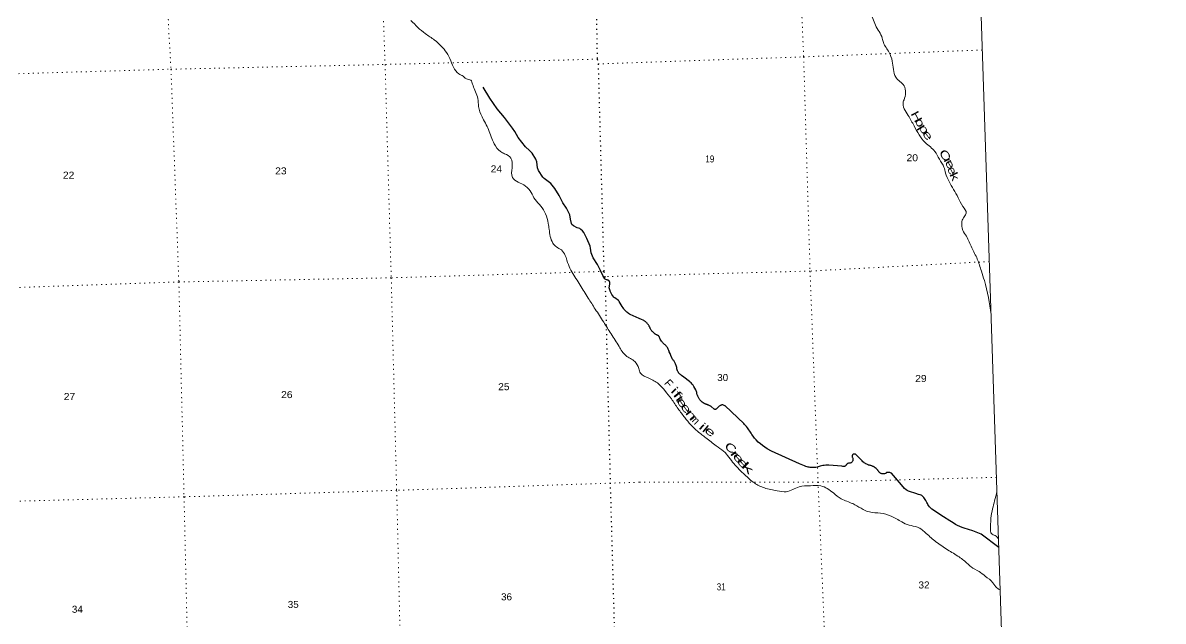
# Model space of a CAD drawing. Header units: feet. Extents: x 485078 to 733631, y 372822 to 564222.
# Drawn here: x 705131 to 733631, y 502080 to 517044 of the extents above; entities that cross this region are included whole.
import ezdxf
from ezdxf.enums import TextEntityAlignment as Align

# ---------------------------------------------------------------- set-up
doc = ezdxf.new("R2010")
doc.units = ezdxf.units.FT
doc.header["$LTSCALE"] = 80
doc.linetypes.add('DOTTED', pattern=[1.5, 0.3, -1.2])
for name, color, linetype, lineweight in [('29', 7, 'Continuous', 25), ('39', 7, 'Continuous', 13), ('4', 7, 'Continuous', 13), ('41', 7, 'Continuous', 13), ('6', 7, 'DOTTED', 25), ('7', 7, 'DOTTED', 13)]:
    doc.layers.add(name, color=color, linetype=linetype, lineweight=lineweight)

msp = doc.modelspace()

# ---------------------------------------------------------------- linework, layer by layer
at = {"layer": '29'}
for points in [[(720024.24, 510093.43), (720023.63, 510094.08), (720019.88, 510096.57), (719925.95, 510162.87), (719910.34, 510172.02), (719905.88, 510174.73), (719899.5, 510183.02), (719848.48, 510249.75), (719811.6, 510333.73), (719809.57, 510341.18), (719788.89, 510418.12), (719800.4, 510509.55), (719800.36, 510524.44), (719800.74, 510527.49), (719801.22, 510531.48), (719801.54, 510537.86), (719801.06, 510545.67), (719799.79, 510552.93), (719797.79, 510561.14), (719794.45, 510569.91), (719790.86, 510576.29), (719785.76, 510584.58), (719781.46, 510589.53), (719775.32, 510595.43), (719770.3, 510599.41), (719764.16, 510603.4), (719756.99, 510607.23), (719750.38, 510609.78), (719743.68, 510611.93), (719736.43, 510613.21), (719729.42, 510614.09), (719721.82, 510615.71), (719684.55, 510631.55), (719679.75, 510634.75), (719676.71, 510638.27), (719624.04, 510723.19), (719569.8, 510847.17), (719490.5, 510996.76), (719384.18, 511169.88), (719336.01, 511294.04), (719322.14, 511406.97), (719309.05, 511458.02), (719227.94, 511653.09), (719149.14, 511798.92), (719118.03, 511837.68), (719077.15, 511876.63), (719049.02, 511896.92), (718987.69, 511917.83), (718895.15, 511965.82), (718853.42, 512002.96), (718840.99, 512024.56), (718821.34, 512135.81), (718797.92, 512244.47), (718722.58, 512408.15), (718627.29, 512539.26), (718536.7, 512729.02), (718428.54, 512896.01), (718327.57, 513024.74), (718160.96, 513151.42), (718126.95, 513184.15), (718018.35, 513347.8), (717996.76, 513416.52), (717975.83, 513569.69), (717949.66, 513636.46), (717856.77, 513780.47), (717796.58, 513847.24), (717695.84, 513945.42), (717514.25, 514175.88), (717424.36, 514321.8), (717369.4, 514410.83), (717169.65, 514672.24), (716983, 514891.66), (716802.23, 515157.71), (716631.99, 515431.69)], [(721370.97, 508633.28), (721366.45, 508639.68), (721362.75, 508643.86), (721357.5, 508651.89), (721351.32, 508665.95), (721328, 508720.81), (721306.53, 508771.19), (721287.22, 508816.31), (721284.6, 508825.89), (721277.34, 508846.45), (721270.24, 508864.37), (721260.97, 508884.93), (721248.93, 508906.41), (721240.26, 508920.97), (721230.73, 508935.07), (721218.49, 508951.57), (721206.61, 508966.36), (721191.48, 508982.9), (721180.5, 508993.6), (721171.15, 509002.34), (721160.8, 509011.45), (721151.46, 509018.87), (721141.96, 509026.29), (721139.06, 509028.26), (721135.98, 509031.12), (721128.25, 509039.93), (721118.52, 509051.67), (721108.45, 509064.39), (721101.73, 509073.51), (721093.55, 509084.87), (721076.29, 509111.1), (721062.67, 509133.94), (721049.74, 509158.71), (721043.71, 509171.31), (721042.09, 509176.02), (721040.78, 509181.28), (721038.35, 509188.81), (721035.03, 509195.77), (721031.4, 509202.11), (721027.23, 509207.9), (721023.6, 509212.07), (721019.32, 509216.21), (721013.37, 509221.08), (721008.19, 509224.64), (721003.18, 509227.65), (720995.61, 509230.82), (720985.88, 509235.15), (720977.38, 509238.86), (720965.8, 509244.58), (720955.14, 509250.45), (720946.49, 509255.55), (720938.15, 509260.96), (720927.49, 509267.61), (720912.05, 509279.2), (720897.84, 509291.1), (720883.32, 509304.08), (720872.82, 509314.75), (720863.39, 509324.79), (720852.27, 509338.7), (720836.38, 509359.88), (720825.41, 509377.19), (720818.15, 509390.17), (720812.44, 509401.45), (720806.1, 509414.59), (720802.24, 509424.48), (720797.3, 509434.37), (720793.44, 509442.56), (720788.65, 509451.99), (720784.79, 509458.95), (720780.77, 509465.9), (720777.22, 509471.62), (720773.97, 509477.03), (720767.49, 509486.92), (720754.99, 509504.54), (720744.64, 509517.06), (720732.74, 509531.12), (720721.78, 509542.56), (720711.12, 509552.92), (720698.61, 509564.35), (720685.79, 509574.71), (720672.35, 509584.75), (720663.09, 509590.78), (720651.35, 509598.51), (720630.65, 509610.41), (720595.59, 509626.95), (720537.36, 509650.9), (720311.08, 509750.13), (720290.07, 509758.78), (720272.15, 509770.53), (720249.14, 509789.54), (720226.89, 509808.71), (720202.18, 509832.82), (720178.7, 509855.69), (720161.4, 509874.86), (720147.5, 509890.62), (720132.36, 509911.95), (720108.88, 509951.82), (720037.06, 510073.46), (720027.87, 510088.53), (720024.24, 510093.43)], [(722677.71, 507467.83), (722661.69, 507477.46), (722643.07, 507483.67), (722627.37, 507487.32), (722614.96, 507487.69), (722602.55, 507487.32), (722590.73, 507485.09), (722576.49, 507480.98), (722564.26, 507475.77), (722551.21, 507468.1), (722533.14, 507453.31), (722508.49, 507429.56), (722468.42, 507394.28), (722458.4, 507383.02), (722454.81, 507379.36), (722450.88, 507376.5), (722447.33, 507374.42), (722442.93, 507372.72), (722438.54, 507371.79), (722434.14, 507371.25), (722429.52, 507371.64), (722424.2, 507372.8), (722419.11, 507374.88), (722414.56, 507377.97), (722409.47, 507382.21), (722330.2, 507445.95), (722321.01, 507453.13), (722308.52, 507461.47), (722297.88, 507467.64), (722285.23, 507474.43), (722274.72, 507479.65), (722262.95, 507484.94), (722253.46, 507488.88), (722241.88, 507493.42), (722230.89, 507496.83), (722218.65, 507500.66), (722206.3, 507503.75), (722195.88, 507505.67), (722192.87, 507506.42), (722190.85, 507507.25), (722188.44, 507508.34), (722185.82, 507509.66), (722182.08, 507511.51), (722157.37, 507525.38), (722130.97, 507542.84), (722113.05, 507556.28), (722093.14, 507573.89), (722076.52, 507590.41), (722062.39, 507606.47), (722053.01, 507617.8), (722040.56, 507634.85), (722034.48, 507643.29), (722026.75, 507655.5), (722007.14, 507692.67), (721998.95, 507711.06), (721991.54, 507729.76), (721987.37, 507743.82), (721978.87, 507775.81), (721972.54, 507797.14), (721964.82, 507819.85), (721955.71, 507843.65), (721947.83, 507862.2), (721927.6, 507904.54), (721900.42, 507949.66), (721880.96, 507979.03), (721857.48, 508009.31), (721832.15, 508037.13), (721811.15, 508058.15), (721790.77, 508077), (721652.09, 508182.7), (721594.58, 508226.19), (721584.52, 508233), (721574.79, 508239.49), (721565.22, 508246.6), (721554.25, 508256.49), (721544.83, 508265.45), (721535.87, 508274.88), (721528, 508284.3), (721521.05, 508293.27), (721515.68, 508301.04), (721508.81, 508311.47), (721500.08, 508328.09), (721493.21, 508343.15), (721490.43, 508350.42), (721486.49, 508361.16), (721483.09, 508372.75), (721479.85, 508385.97), (721477.69, 508398.41), (721473.4, 508422.8), (721467.84, 508446.59), (721459.19, 508473.17), (721452.4, 508492.34), (721444.67, 508512.73), (721435.1, 508534.06), (721417.26, 508566.12), (721406.61, 508584.36), (721397.5, 508598.11), (721388.54, 508610.63), (721380.2, 508621.91), (721370.97, 508633.28)], [(726177.2, 506030.28), (726160.32, 506041.1), (726151.71, 506047.1), (726125.45, 506067.14), (726105.59, 506087.06), (725971.04, 506222.69), (725956.21, 506242.06), (725949.05, 506249.61), (725937.64, 506256.97), (725925.65, 506260.06), (725909.79, 506260.64), (725898.96, 506258.32), (725886.39, 506253.29), (725875.75, 506245.55), (725868.4, 506238.19), (725862.99, 506229.68), (725859.51, 506221.75), (725856.8, 506211.88), (725855.64, 506201.81), (725856.22, 506190.59), (725858.93, 506180.14), (725864.15, 506169.88), (725871.11, 506156.34), (725876.14, 506141.05), (725877.69, 506126.15), (725877.31, 506111.44), (725873.64, 506094.22), (725867.25, 506079.7), (725859.52, 506067.12), (725851.4, 506058.22), (725843.47, 506051.45), (725830.12, 506042.74), (725820.84, 506038.68), (725810.98, 506035.39), (725797.05, 506034.23), (725786.03, 506034.23), (725775, 506032.68), (725764.95, 506029.78), (725753.34, 506025.71), (725743, 506020.2), (725734.88, 506014.98), (725728.11, 506009.17), (725721.73, 506002.4), (725715.54, 505994.85), (725710.32, 505986.72), (725705.68, 505980.14), (725699.68, 505973.18), (725694.46, 505968.14), (725687.52, 505962.96), (725680.79, 505958.87), (725673.09, 505955.03), (725664.48, 505952.21), (725656.52, 505950.33), (725648.93, 505949.39), (725640.25, 505949.17), (725633.02, 505949.75), (725626.51, 505950.76), (725595.84, 505953.81), (725273.35, 505978.8), (725233.76, 505979.89), (725199.45, 505979.16), (725160.02, 505975.87), (725127.16, 505971.12), (725092.48, 505963.08), (725058.89, 505953.22), (725032.97, 505944.45), (725011.07, 505938.98), (724981.86, 505931.3), (724953.02, 505925.83), (724930.39, 505923.27), (724898.99, 505920.35), (724863.96, 505919.98), (724834.02, 505921.44), (724808.1, 505924), (724779.99, 505928.02), (724755.9, 505933.13), (724729.98, 505939.34), (724703.69, 505947.38), (724670.83, 505960.9), (724545.98, 506016.78), (723841.28, 506330.23), (723733.88, 506393.6), (723674.74, 506433.06), (723617.06, 506473.97), (723566.68, 506511.23), (723511.19, 506559.45), (723457.89, 506613.51), (723417.73, 506658.81), (723380.68, 506710.51), (723353.3, 506749.23), (723334.68, 506780.28), (723318.25, 506809.87), (723262.59, 506894.07), (723242.87, 506919.28), (723220.61, 506946.31), (723196.15, 506971.88), (723169.86, 507000.38), (723147.59, 507021.93), (722686.26, 507461.55), (722677.71, 507467.83)], [(729523.71, 503926.54), (729080.58, 504256.09), (728874.64, 504337.68), (728661, 504406.14), (728603.95, 504426.67), (728551.36, 504446.79), (728489.49, 504474.65), (728439.22, 504500.96), (728381.99, 504537.33), (728297.69, 504593.82), (728143.78, 504691.33), (727851.19, 504881.18), (727831.52, 504896.98), (727812.57, 504914.78), (727789.37, 504941.87), (727766.94, 504972.05), (727751.09, 505000.68), (727741.42, 505020.03), (727725.09, 505047.4), (727713.1, 505067.52), (727697.63, 505094.03), (727680.04, 505124.01), (727665.34, 505149.16), (727651.61, 505172.58), (727635.76, 505191.92), (727617.2, 505208.95), (727599.8, 505220.56), (727582.78, 505229.07), (727554.17, 505239.52), (727512.02, 505250.35), (727447.44, 505271.25), (727293.56, 505320.86), (727262.6, 505333.93), (727234.76, 505347.09), (727207.69, 505366.43), (727169.02, 505401.26), (727088.59, 505490.25), (726838.71, 505777.64), (726830.09, 505784.13), (726817.71, 505790.32), (726803.02, 505796.12), (726790.26, 505799.22), (726772.08, 505801.93), (726758.55, 505802.32), (726743.08, 505801.54), (726730.32, 505799.22), (726721.42, 505797.29), (726715.62, 505794.19), (726704.02, 505784.9), (726690.88, 505776.39), (726680.82, 505771.36), (726669.99, 505767.1), (726659.94, 505764.4), (726648.4, 505761.74), (726635.96, 505760.91), (726621.86, 505761.01), (726608.9, 505762.66), (726595.56, 505765.95), (726585.22, 505769.33), (726574.97, 505773.88), (726563.56, 505780.26), (726552.54, 505788.2), (726546.79, 505793.37), (726541.38, 505798.88), (726536.93, 505803.33), (726529.78, 505811.56), (726525.23, 505818.52), (726519.82, 505827.71), (726518.08, 505830.81), (726503.05, 505851.84), (726496.67, 505859.97), (726483.93, 505874.41), (726473.49, 505885.34), (726468.61, 505889.84), (726462.37, 505895.79), (726457.64, 505899.95), (726452.8, 505904.11), (726450.14, 505906.38), (726443.77, 505911.32), (726435.06, 505918.19), (726425.59, 505924.87), (726414.95, 505931.83), (726404.51, 505938.22), (726396.49, 505942.57), (726387.78, 505947.41), (726377.73, 505952.34), (726369.51, 505956.02), (726353.7, 505962.55), (726340.16, 505967.39), (726323.72, 505972.42), (726308.45, 505976.29), (726295.11, 505979.19), (726283.31, 505981.32), (726266.13, 505985.27), (726259.32, 505988.08), (726242.39, 505995.33), (726222.86, 506004.43), (726200.82, 506016.14), (726187.2, 506023.97), (726177.2, 506030.28)]]:
    msp.add_lwpolyline(points, dxfattribs=at)
at = {"layer": '39'}
for points in [[(729331.54, 509745.32), (729162.32, 510602.07), (729087.63, 510835.94), (728985.83, 511136.56), (728848.08, 511419.96), (728712.3, 511705.44), (728625.05, 511852.68), (728602.5, 512072.6), (728655.69, 512193.52), (728707.73, 512284.05), (728623.88, 512453.65), (728504.25, 512670.79), (728393.05, 512876.03), (728192.96, 513285.13), (728152.23, 513433.71), (728039.25, 513630.8), (727924.3, 513825.82), (727689.25, 514043.7), (727403.8, 514464.52), (727260.57, 514727.53), (727135.4, 515065.92), (727154.11, 515119.07), (727191.62, 515292.15), (727154.06, 515471.17), (726945.42, 515685.76), (726891.27, 515878.47), (726858.96, 516085.98), (726781.8, 516304.33), (726638.98, 516553.19), (726611.73, 516655.61), (726531.98, 516823.3), (726438.25, 516984.53), (726376.83, 517148.7), (726330.61, 517276.88), (726297.97, 517425.69), (726273.72, 517477)], [(714831.37, 517103.02), (715004.05, 516928.19), (715188.69, 516773.61), (715422.1, 516612.34), (715686.93, 516344.73), (715803.9, 516149.77), (716027.56, 515765.63), (716136.58, 515706.02), (716248.08, 515630.29), (716344.26, 515594.6), (716346.46, 515588.59), (716382.03, 515478.32), (716500.72, 515153.9), (716522.8, 514950.15), (716607.08, 514695.57), (716770.27, 514372.43), (716912.08, 514018.32), (717069.51, 513824.52), (717170.32, 513768.73), (717331.36, 513660.02), (717367.57, 513177.43), (717697.74, 512960.24), (717835.97, 512800.29), (717932.19, 512622.95), (718078.69, 512457.17), (718193.41, 512270.24), (718261.15, 512027.33), (718283.62, 511880.25), (718313.03, 511703.02), (718378.56, 511536.94), (718468.46, 511438.34), (718590.08, 511362.91), (718689.12, 511228.14), (718764.66, 510995.57), (718854.82, 510818.06), (719058.93, 510479.9), (719260.43, 510161.9), (719436.43, 509885.67), (719648.28, 509559.87), (719832.96, 509263.65), (720032.32, 508949.64), (720202.88, 508721.81), (720425.83, 508572.38), (720523.9, 508401.17), (720569.88, 508281.07), (720776.01, 508153.42), (721016.81, 508016.64), (721179.67, 507845.26), (721339.47, 507639.38), (721508.53, 507393.31), (721672.84, 507171.37), (721996.52, 506828.54), (722203.76, 506662.48), (722460.48, 506465.45), (722644.59, 506329.07), (722900.47, 506020.73), (723175.76, 505741.27), (723414.45, 505537.65), (723662.99, 505413.24), (723986.89, 505343.6), (724212.34, 505317.68), (724530.68, 505440.12), (724815.31, 505468.5), (725072.54, 505463.73), (725387.39, 505286.58), (725585.89, 505142.52), (725870.85, 505019.15), (726291.87, 504810.64), (726565.99, 504782.07), (726833.31, 504708.79), (727096.65, 504562.54), (727279.13, 504482.78), (727491.13, 504432.19), (727710.32, 504272.53), (727953.11, 504067.01), (728244.39, 503864.91), (728530.92, 503686.95), (728750.59, 503511.12), (728829.61, 503438.51), (729029.32, 503322.81), (729184.53, 503205.85), (729377.49, 503043.42), (729476.41, 502912.7), (729558.95, 502860.09)], [(729477.56, 505324.78), (729415.66, 505086.28), (729368.79, 504886.63), (729324.82, 504656.71), (729316.27, 504462.2), (729354.65, 504254.88), (729459.21, 504209.31), (729517.04, 504128.93)]]:
    msp.add_spline(points, degree=3, dxfattribs=at)
at = {"layer": '4'}
msp.add_lwpolyline([(727552.54, 563611.91), (733631.22, 379550.22), (703073.68, 378562.1), (672514.8, 377616.02), (641954.65, 376711.97), (611393.28, 375849.96), (580830.76, 375029.99), (550267.15, 374252.07), (519702.48, 373516.18), (489136.84, 372822.34), (485083.98, 556942.67), (515396.36, 557630.76), (545707.77, 558360.55), (576018.15, 559132.03), (606327.43, 559945.21), (636635.58, 560800.08), (666942.51, 561696.64), (697248.19, 562634.88)], close=True, dxfattribs=at)
msp.add_lwpolyline([(727552.54, 563611.91), (733631.22, 379550.22), (703073.68, 378562.1), (672514.8, 377616.02), (641954.65, 376711.97), (611393.28, 375849.96), (580830.76, 375029.99), (550267.15, 374252.07), (519702.48, 373516.18), (489136.84, 372822.34), (485083.98, 556942.67), (515396.36, 557630.76), (545707.77, 558360.55), (576018.15, 559132.03), (606327.43, 559945.21), (636635.58, 560800.08), (666942.51, 561696.64), (697248.19, 562634.88)], close=True, dxfattribs=at)
at = {"layer": '6'}
msp.add_lwpolyline([(719464.58, 517254.15), (719485.13, 516133.49), (719508.77, 516016.77), (719651.49, 510826.57), (719679.53, 510697.82), (719812.69, 505418.28), (719963.39, 500092.69), (720118.2, 494765.19), (720133.84, 494565.71), (720267.09, 489362.62), (720268.68, 489168.33), (720412.42, 483990.52), (720410.15, 483812.11), (720537.4, 478673.4), (720540.56, 478487.95)], dxfattribs=at)
at = {"layer": '7'}
for points in [[(708249.14, 532031.32), (708429.9, 526505.07), (708608.89, 521207.96), (708775.69, 516904.73)], [(724593.85, 517421.87), (724645.73, 516191.23), (724805.41, 510835.53), (725005.29, 505559.94), (725233.53, 500214.31), (725378.63, 494872.36), (725525.19, 489619.52), (725495.93, 488942.77), (725625.3, 484292.47), (725740.31, 480473.94)], [(714147.37, 517081.49), (714184.93, 516000.88), (714337.89, 510667.25), (714474.13, 505351.36), (714599.35, 499996.69), (714693.65, 494382.02), (714934.38, 489024.61), (715097.91, 483805.77)], [(708775.69, 516904.73), (708833.68, 515882.98), (709030.8, 510562.78), (709160.6, 505190.02), (709284.64, 499875.8), (709416.59, 494228.71), (709569.23, 488827.37), (709744.02, 483439.72), (709917.8, 478086.45), (710099.7, 472802.24), (710163.68, 470878.4)], [(719508.77, 516016.77), (724645.73, 516191.23), (729112.95, 516364.42)], [(698732.35, 515738.48), (703465.33, 515726.13), (708833.68, 515882.98), (714195.72, 516002.3), (719485.13, 516133.49), (719491.11, 516132.85)], [(729287.87, 511074.68), (724805.41, 510835.53), (719679.53, 510697.82)], [(719651.49, 510826.57), (714337.89, 510667.25), (709030.8, 510562.78), (703600.49, 510377.82), (698906.65, 510230.87)], [(729465.88, 505678.06), (725005.29, 505559.94), (720539.79, 505556.02), (714474.13, 505351.36), (709160.6, 505190.02), (703816.06, 505050.05), (699074.91, 504914.43)]]:
    msp.add_lwpolyline(points, dxfattribs=at)

# ---------------------------------------------------------------- texts
at = {"layer": '41'}
for s, rotation, width, p in [('H', 297.48, 1.45, (727379.53, 514650.51)), ('o', 299.684, 1.45, (727466.59, 514499.95)), ('p', 302.495, 1.65, (727571.4, 514332.56)), ('e', 305.808, 1.7, (727668.37, 514175.97)), ('C', 306.118, 1.5, (728098.68, 513675.09)), ('r', 300.212, 1.65, (728170.65, 513554.61)), ('e', 299.521, 1.45, (728220.06, 513455.98)), ('e', 295.112, 1.35, (728267.38, 513306.58)), ('k', 295.112, 1.5, (728327.88, 513159.4)), ('i', 314.367, 1.9, (721344.06, 507784.32)), ('f', 308.89, 2.05, (721413.55, 507685.25)), ('t', 306.954, 1.65, (721466.47, 507584.31)), ('e', 304.543, 1.65, (721528.05, 507487.88)), ('e', 305.818, 1.7, (721628.9, 507346.13)), ('n', 307.209, 1.85, (721756.57, 507176.85)), ('i', 318.618, 1.75, (722047.4, 506877)), ('l', 320.723, 1.6, (722129.88, 506812.84)), ('e', 322.441, 1.75, (722249.5, 506745.84)), ('C', 323.113, 1.5, (722761.34, 506334.23)), ('r', 306.305, 1.9, (722846.77, 506202.37)), ('e', 310.627, 1.85, (722943.77, 506095.9)), ('e', 313.911, 2, (723053.91, 505966.19)), ('k', 315.226, 2.3, (723177.11, 505842.94))]:
    msp.add_text(s, height=200, rotation=rotation, dxfattribs=dict(at, width=width)).set_placement(p, align=Align.CENTER)
for s, rotation, p in [('F', 311.44, (721200.76, 507962.15)), ('m', 312.333, (721857.9, 507062.12))]:
    msp.add_text(s, height=200, rotation=rotation, dxfattribs=at).set_placement(p, align=Align.CENTER)
at = {"layer": '7'}
for s, width, p in [('19', 0.85, (722190.91, 513551.62)), ('20', 1.1, (727216.9, 513582)), ('22', 1.1, (706132.67, 513146.66)), ('23', 1.1, (711437.68, 513253.09)), ('24', 1.1, (716823.31, 513303.15)), ('30', 1.05, (722485.53, 508085.91)), ('29', 1.1, (727433.32, 508062.37)), ('25', 1.1, (717009.91, 507857.14)), ('27', 1.1, (706153.79, 507610.85)), ('26', 1.1, (711586.08, 507658.2)), ('32', 1.05, (727517.28, 502898.46)), ('36', 1.05, (717083.63, 502602.2)), ('31', 0.85, (722473.69, 502851.98)), ('34', 1.05, (706356.99, 502290.82)), ('35', 1.05, (711752.7, 502412.02))]:
    msp.add_text(s, height=175, dxfattribs=dict(at, width=width)).set_placement(p)

doc.saveas('drawing.dxf')
